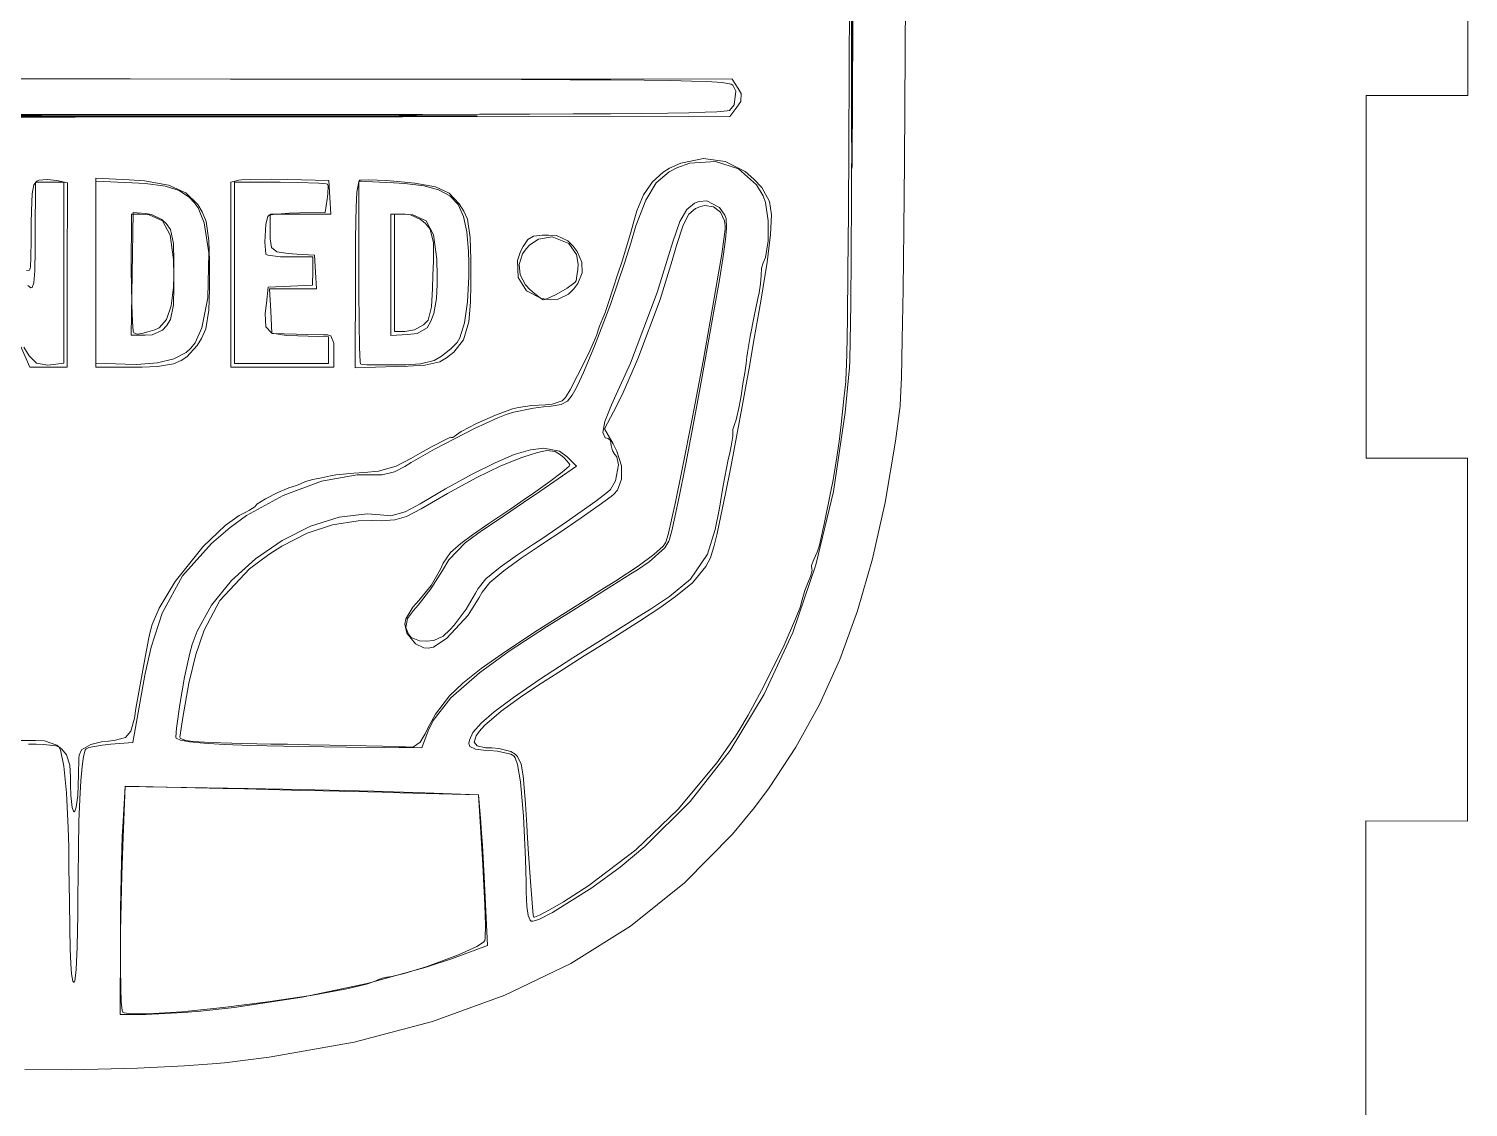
# Model space of a CAD drawing. Header units: millimetres. Extents: x 0 to 610, y 0 to 514.
# Drawn here: x 476 to 518.53, y 43.45 to 75.3 of the extents above; entities that cross this region are included whole.
import ezdxf

# ---------------------------------------------------------------- set-up
doc = ezdxf.new("R2010")
doc.units = ezdxf.units.MM
doc.header["$LTSCALE"] = 0.05
doc.layers.get('0').update_dxf_attribs({"plot": 0})
doc.layers.add('CUT', color=1, linetype='Continuous', lineweight=0)
doc.layers.add('ETCH', color=5, linetype='Continuous', lineweight=0)

# ---------------------------------------------------------------- blocks, each defined once
blk = doc.blocks.new('bottom_outer')
blk.add_lwpolyline([(-642, 67.286), (-642, 56.571), (-645, 56.571), (-645, 45.857), (-642, 45.857), (-642, 35.143), (-645, 35.143), (-645, 24.429), (-642, 24.429), (-642, 13.714), (-645, 13.714), (-645, 3), (-633.974, 3), (-633.974, 0), (-622.949, 0), (-622.949, 3), (-611.923, 3), (-611.923, 0), (-600.897, 0)])
blk = doc.blocks.new('cpsif')
for p, q in [((468.800861, 329.839353), (468.632344, 286.804267)), ((453.860306, 319.099235), (453.749809, 266.349235)), ((453.494032, 290.198133), (453.483326, 308.625861)), ((453.64465, 285.462656), (453.652005, 307.334128)), ((452.916378, 303.339913), (452.866398, 281.156995)), ((453.51439, 275.309394), (453.494032, 290.198133)), ((453.603522, 264.884788), (453.64465, 285.462656)), ((468.632344, 286.804267), (468.420705, 255.77851)), ((452.866398, 281.156995), (452.78458, 260.410195)), ((234.83719, 279.099235), (218.89769, 279.098913)), ((219.775932, 279.098822), (235.206296, 279.099235)), ((419.953894, 279.099235), (234.83719, 279.099235)), ((235.206296, 279.099235), (250.647313, 279.098825)), ((250.647313, 279.098825), (278.902558, 279.09485)), ((278.902558, 279.09485), (303.829365, 279.085112)), ((303.829365, 279.085112), (325.636476, 279.067744)), ((325.636476, 279.067744), (344.53263, 279.040878)), ((344.53263, 279.040878), (360.726565, 279.00265)), ((360.726565, 279.00265), (374.427021, 278.951191)), ((374.427021, 278.951191), (385.842739, 278.884635)), ((385.842739, 278.884635), (395.182457, 278.801117)), ((395.182457, 278.801117), (402.654915, 278.698768)), ((402.654915, 278.698768), (408.468852, 278.575723)), ((408.468852, 278.575723), (412.833008, 278.430115)), ((412.833008, 278.430115), (417.11752, 278.165313)), ((417.11752, 278.165313), (419.704204, 277.715852)), ((419.704204, 277.715852), (420.127497, 277.445611)), ((421.629462, 276.541994), (419.953894, 279.099235)), ((420.127497, 277.445611), (421.006399, 275.710405)), ((421.006399, 275.710405), (420.524662, 271.874633)), ((422.514909, 275.058186), (421.629462, 276.541994)), ((453.543303, 264.176001), (453.51439, 275.309394)), ((420.524662, 271.874633), (419.236258, 270.349235)), ((419.284192, 268.599235), (421.294611, 271.291994)), ((421.294611, 271.291994), (422.373943, 272.848041)), ((422.373943, 272.848041), (422.514909, 275.058186)), ((51.149339, 268.093922), (235.216765, 268.346578)), ((143.25, 268.84917), (235, 268.956639)), ((225.71398, 268.588978), (208.213777, 268.591654)), ((234.05887, 269.137272), (219.695235, 269.140869)), ((235, 268.588638), (225.71398, 268.588978)), ((247.375899, 269.135289), (234.05887, 269.137272)), ((235, 268.956639), (326.75, 268.84917)), ((244.28602, 268.588978), (235, 268.588638)), ((235.216765, 268.346578), (419.284192, 268.599235)), ((261.786223, 268.591654), (244.28602, 268.588978)), ((272.183001, 269.136619), (247.375899, 269.135289)), ((277.818113, 268.596877), (261.786223, 268.591654)), ((294.639104, 269.145566), (272.183001, 269.136619)), ((292.33465, 268.604513), (277.818113, 268.596877)), ((305.288794, 268.61443), (292.33465, 268.604513)), ((314.846136, 269.162797), (294.639104, 269.145566)), ((316.633504, 268.626494), (305.288794, 268.61443)), ((332.906025, 269.18898), (314.846136, 269.162797)), ((326.321742, 268.640571), (316.633504, 268.626494)), ((334.306467, 268.656528), (326.321742, 268.640571)), ((326.75, 268.84917), (331.213041, 268.835815)), ((331.213041, 268.835815), (338.549849, 268.809631)), ((348.9207, 269.224782), (332.906025, 269.18898)), ((340.54064, 268.67423), (334.306467, 268.656528)), ((338.549849, 268.809631), (343.806826, 268.784257)), ((344.977221, 268.693545), (340.54064, 268.67423)), ((343.806826, 268.784257), (347.031012, 268.759828)), ((347.569169, 268.714339), (344.977221, 268.693545)), ((347.031012, 268.759828), (348.269446, 268.736478)), ((348.269446, 268.736478), (347.569169, 268.714339)), ((362.992088, 269.270869), (348.9207, 269.224782)), ((375.222119, 269.327908), (362.992088, 269.270869)), ((385.712719, 269.396568), (375.222119, 269.327908)), ((394.565817, 269.477515), (385.712719, 269.396568)), ((401.883341, 269.571415), (394.565817, 269.477515)), ((407.76722, 269.678937), (401.883341, 269.571415)), ((412.319381, 269.800747), (407.76722, 269.678937)), ((415.641753, 269.937513), (412.319381, 269.800747)), ((418.542424, 270.172162), (415.641753, 269.937513)), ((419.236258, 270.349235), (418.542424, 270.172162)), ((453.531631, 246.098862), (453.603522, 264.884788)), ((453.56994, 258.420556), (453.543303, 264.176001)), ((453.736078, 263.78329), (453.709156, 259.565125)), ((453.749809, 266.349235), (453.736078, 263.78329)), ((452.78458, 260.410195), (452.674955, 241.594635)), ((453.709156, 259.565125), (453.683067, 256.542722)), ((405.551294, 255.487603), (402.373311, 254.062532)), ((404.383912, 254.186119), (408.061773, 255.491698)), ((411.891528, 256.768832), (405.551294, 255.487603)), ((408.061773, 255.491698), (415.251349, 256.017539)), ((417.986102, 255.987001), (411.891528, 256.768832)), ((415.251349, 256.017539), (421.711432, 253.927314)), ((423.565396, 253.176697), (417.986102, 255.987001)), ((453.589799, 255.869824), (453.56994, 258.420556)), ((453.611179, 254.37963), (453.589799, 255.869824)), ((453.683067, 256.542722), (453.65795, 254.689034)), ((468.420705, 255.77851), (468.24352, 236.839886)), ((250.429689, 250.779654), (241, 251.213586)), ((241, 251.213586), (241, 224.65641)), ((400.586614, 252.971061), (397.508057, 250.206295)), ((398.626493, 249.934526), (402.208982, 253.03924)), ((402.373311, 254.062532), (400.586614, 252.971061)), ((402.208982, 253.03924), (404.383912, 254.186119)), ((421.711432, 253.927314), (426.832459, 249.418253)), ((426.077557, 251.021677), (423.565396, 253.176697)), ((428.339835, 248.626822), (426.077557, 251.021677)), ((453.633942, 253.977019), (453.611179, 254.37963)), ((453.65795, 254.689034), (453.633942, 253.977019)), ((223.554057, 249.304752), (223.113518, 246.827744)), ((224.399632, 250.349915), (223.554057, 249.304752)), ((224, 235.015901), (224, 250.099235)), ((224, 250.099235), (228, 250.099235)), ((225.022471, 250.606367), (224.399632, 250.349915)), ((227.325491, 250.867609), (225.022471, 250.606367)), ((230.022471, 250.594299), (227.325491, 250.867609)), ((228, 250.099235), (232, 250.099235)), ((233, 249.940324), (230.022471, 250.594299)), ((232, 250.099235), (232, 224.668785)), ((233, 224.019779), (233, 249.940324)), ((241, 224.770758), (241, 250.361397)), ((241, 250.361397), (251.25, 249.902801)), ((254.6885, 250.480966), (250.429689, 250.779654)), ((251.25, 249.902801), (254.937687, 249.694307)), ((261.492642, 249.284361), (254.6885, 250.480966)), ((254.937687, 249.694307), (260.540617, 249.01764)), ((260.540617, 249.01764), (264.419623, 247.792866)), ((266.359602, 247.135361), (261.492642, 249.284361)), ((264.419623, 247.792866), (267.341906, 245.777747)), ((269.706324, 243.849867), (266.359602, 247.135361)), ((281.25, 250.620397), (279, 250.06113)), ((279, 250.06113), (279, 224.080182)), ((280, 224.599235), (280, 250.099235)), ((280, 250.099235), (292.833333, 250.099235)), ((281.936694, 250.726819), (281.25, 250.620397)), ((284.476685, 250.882788), (281.936694, 250.726819)), ((290.357227, 250.958004), (284.476685, 250.882788)), ((295, 250.889449), (290.357227, 250.958004)), ((292.833333, 250.099235), (297.856357, 250.059154)), ((306.5, 250.599235), (295, 250.889449)), ((297.856357, 250.059154), (303.691666, 249.874772)), ((303.691666, 249.874772), (305.810654, 249.693317)), ((305.810654, 249.693317), (306.174622, 249.591279)), ((306.174622, 249.591279), (306.323645, 249.098779)), ((306.323645, 249.098779), (306.268775, 246.834326)), ((306.804791, 245.849235), (306.5, 250.599235)), ((314.435312, 247.353709), (314.199589, 243.073317)), ((314.926352, 250.217882), (314.435312, 247.353709)), ((315.257694, 250.644627), (314.926352, 250.217882)), ((315, 224.899598), (315, 250.366628)), ((315, 250.366628), (324.753163, 249.896981)), ((315.720844, 250.723775), (315.257694, 250.644627)), ((317.727261, 250.764514), (315.720844, 250.723775)), ((322.725268, 250.555685), (317.727261, 250.764514)), ((326.829147, 250.255145), (322.725268, 250.555685)), ((324.753163, 249.896981), (327.885276, 249.704248)), ((330.713302, 249.870535), (326.829147, 250.255145)), ((327.885276, 249.704248), (333.21171, 249.062509)), ((336.491088, 248.805167), (330.713302, 249.870535)), ((333.21171, 249.062509), (337.397691, 247.962745)), ((340.354247, 246.999289), (336.491088, 248.805167)), ((337.397691, 247.962745), (340.575145, 246.265362)), ((343.190066, 244.03813), (340.354247, 246.999289)), ((397.508057, 250.206295), (395.043311, 246.598469)), ((395.683056, 245.120291), (398.626493, 249.934526)), ((426.832459, 249.418253), (428.700339, 246.318294)), ((430.461308, 244.732107), (428.339835, 248.626822)), ((223.113518, 246.827744), (222.923888, 242.052297)), ((267.341906, 245.777747), (268.684027, 244.398108)), ((268.684027, 244.398108), (269.763932, 242.869015)), ((270.939892, 241.723402), (269.706324, 243.849867)), ((306.071641, 245.341279), (305.460705, 241.599235)), ((306.268775, 246.834326), (306.071641, 245.341279)), ((307.109582, 241.099235), (306.804791, 245.849235)), ((314.199589, 243.073317), (314.097167, 239.026781)), ((340.575145, 246.265362), (342.875998, 243.830765)), ((342.875998, 243.830765), (344.432173, 240.519361)), ((344.5, 241.994704), (343.190066, 244.03813)), ((392.917736, 237.842637), (395.683056, 245.120291)), ((395.043311, 246.598469), (393.137205, 242.066827)), ((409.38446, 244.280322), (407.213835, 242.51242)), ((410.667427, 244.730612), (409.38446, 244.280322)), ((409.64406, 242.712973), (410.843882, 243.229978)), ((412.831544, 244.946839), (410.667427, 244.730612)), ((410.843882, 243.229978), (412.20314, 243.567136)), ((412.20314, 243.567136), (414.717972, 243.219659)), ((416.387947, 243.078849), (412.831544, 244.946839)), ((414.717972, 243.219659), (416.701669, 241.707635)), ((417.904885, 240.929157), (416.387947, 243.078849)), ((428.700339, 246.318294), (429.352915, 244.435135)), ((429.352915, 244.435135), (430.102526, 239.341904)), ((430.990994, 240.965278), (430.461308, 244.732107)), ((453.431988, 229.60322), (453.531631, 246.098862)), ((222.923888, 242.052297), (222.875, 238.531847)), ((251, 224.765901), (251, 241.099235)), ((251, 241.099235), (253.4349, 241.099235)), ((251.5, 241.599235), (251.226386, 224.349235)), ((255, 241.296234), (251.5, 241.599235)), ((253.4349, 241.099235), (255.983613, 240.908881)), ((256.626123, 240.99841), (255, 241.296234)), ((255.983613, 240.908881), (259.730037, 239.178478)), ((259.564899, 239.564408), (256.626123, 240.99841)), ((260.75, 238.49047), (259.564899, 239.564408)), ((259.730037, 239.178478), (261.929292, 235.187213)), ((269.763932, 242.869015), (271.45234, 238.634411)), ((272.007497, 239.038531), (270.939892, 241.723402)), ((272.81424, 233.721778), (272.007497, 239.038531)), ((289.383462, 240.419113), (288.806967, 238.283919)), ((289.769533, 240.841038), (289.383462, 240.419113)), ((290.847842, 241.047179), (289.769533, 240.841038)), ((290, 236.06785), (290, 241.099235)), ((290, 241.099235), (298.554791, 241.099235)), ((295.378801, 241.383756), (290.847842, 241.047179)), ((298.273385, 241.472736), (295.378801, 241.383756)), ((305.460705, 241.599235), (298.273385, 241.472736)), ((298.554791, 241.099235), (307.109582, 241.099235)), ((314.097167, 239.026781), (314.033301, 233.915399)), ((327.565741, 241.099235), (324, 241.099235)), ((324, 241.099235), (324, 224.044443)), ((325, 224.599235), (325, 241.099235)), ((325, 241.099235), (328.045455, 241.099235)), ((330.147005, 240.924788), (327.565741, 241.099235)), ((328.045455, 241.099235), (329.504994, 240.928557)), ((329.504994, 240.928557), (332.349634, 239.635661)), ((333.881326, 239.278719), (330.147005, 240.924788)), ((332.349634, 239.635661), (333.628348, 238.561795)), ((336.013161, 235.346414), (333.881326, 239.278719)), ((344.432173, 240.519361), (345.375598, 236.191555)), ((345.551596, 239.729897), (344.5, 241.994704)), ((346.329123, 234.558948), (345.551596, 239.729897)), ((392.376402, 239.429338), (391.554082, 236.416009)), ((393.137205, 242.066827), (392.376402, 239.429338)), ((405.284095, 239.078871), (403.251809, 233.368616)), ((407.213835, 242.51242), (405.284095, 239.078871)), ((406.217896, 238.097673), (407.797221, 241.190659)), ((407.797221, 241.190659), (409.64406, 242.712973)), ((416.701669, 241.707635), (417.842763, 239.26847)), ((417.842763, 239.26847), (418, 237.775401)), ((418.280805, 239.923315), (417.904885, 240.929157)), ((418.396741, 237.189249), (418.280805, 239.923315)), ((430.102526, 239.341904), (430.109829, 233.705304)), ((430.78364, 235.487184), (430.990994, 240.965278)), ((452.674955, 241.594635), (452.541553, 225.20544)), ((222.875, 238.531847), (222.816602, 234.020447)), ((223.98587, 231.029741), (224, 235.015901)), ((261.972747, 236.809315), (260.75, 238.49047)), ((261.929292, 235.187213), (262.886379, 228.381561)), ((262.832576, 232.864151), (261.972747, 236.809315)), ((271.45234, 238.634411), (272.82587, 230.221964)), ((288.806967, 238.283919), (288.548031, 233.278669)), ((290.020572, 234.20944), (290, 236.06785)), ((333.628348, 238.561795), (335.06449, 236.892193)), ((335.06449, 236.892193), (335.932013, 233.109429)), ((336.904656, 228.459871), (336.013161, 235.346414)), ((345.375598, 236.191555), (345.838196, 230.707755)), ((364.131756, 234.960467), (362.485058, 233.987981)), ((366.619183, 235.271234), (364.131756, 234.960467)), ((368.343168, 235.275916), (366.619183, 235.271234)), ((370.520615, 235.114848), (368.343168, 235.275916)), ((373.708347, 233.669154), (370.520615, 235.114848)), ((391.554082, 236.416009), (389.083923, 228.247938)), ((391.457827, 233.044434), (392.917736, 237.842637)), ((404.342612, 232.330495), (406.217896, 238.097673)), ((417.957152, 236.946556), (417.629739, 234.121422)), ((418, 237.775401), (417.957152, 236.946556)), ((418.099739, 234.00829), (418.396741, 237.189249)), ((429.814105, 227.633553), (430.78364, 235.487184)), ((468.24352, 236.839886), (468.040261, 220.012808)), ((222.816602, 234.020447), (222.716187, 228.653562)), ((223.858938, 225.177975), (223.98587, 231.029741)), ((262.988019, 227.810936), (262.832576, 232.864151)), ((272.98398, 227.926254), (272.81424, 233.721778)), ((288.548031, 233.278669), (288.870035, 229.849235)), ((290.43359, 231.764279), (290.020572, 234.20944)), ((291.894525, 230.559302), (290.43359, 231.764279)), ((314.033301, 233.915399), (314.003514, 227.644464)), ((335.932013, 233.109429), (335.933242, 227.877737)), ((346.485919, 228.39291), (346.329123, 234.558948)), ((361.151096, 232.041962), (360.436393, 230.606436)), ((361.04781, 229.946534), (362.012186, 231.387597)), ((362.485058, 233.987981), (361.151096, 232.041962)), ((362.012186, 231.387597), (363.074505, 232.535407)), ((363.074505, 232.535407), (365.473442, 234.093092)), ((365.473442, 234.093092), (369.369537, 234.739513)), ((369.369537, 234.739513), (374.033471, 232.8798)), ((375.25, 232.143542), (373.708347, 233.669154)), ((374.033471, 232.8798), (376.227819, 229.804853)), ((376.401924, 230.669946), (375.25, 232.143542)), ((389.815704, 227.672926), (391.457827, 233.044434)), ((403.251809, 233.368616), (402.089889, 229.468768)), ((403.1179, 228.099235), (404.342612, 232.330495)), ((417.629739, 234.121422), (417.014204, 229.921156)), ((417.442772, 229.307625), (418.099739, 234.00829)), ((430.109829, 233.705304), (429.372919, 228.996349)), ((222.716187, 228.653562), (222.652661, 226.600048)), ((262.886379, 228.381561), (262.994423, 223.750364)), ((263, 224.17833), (262.988019, 227.810936)), ((272.82587, 230.221964), (272.548004, 217.62445)), ((273, 223.9954), (272.98398, 227.926254)), ((288.870035, 229.849235), (289.433389, 229.558024)), ((289.433389, 229.558024), (292.965917, 229.158414)), ((295.065881, 230.048077), (291.894525, 230.559302)), ((292.965917, 229.158414), (295.5, 229.099235)), ((297.5, 229.881861), (295.065881, 230.048077)), ((295.5, 229.099235), (302, 229.099235)), ((302.5, 229.572674), (297.5, 229.881861)), ((302, 229.099235), (302, 225.146952)), ((302.804791, 224.835954), (302.5, 229.572674)), ((314.003514, 227.644464), (314, 224.044566)), ((335.933242, 227.877737), (335.832894, 223.971266)), ((336.998446, 223.700011), (336.904656, 228.459871)), ((345.838196, 230.707755), (345.930412, 227.488734)), ((345.930412, 227.488734), (345.925, 223.594922)), ((346.5, 224.099235), (346.485919, 228.39291)), ((360.436393, 230.606436), (359.57405, 228.080476)), ((359.57405, 228.080476), (359.760647, 223.354755)), ((360.068486, 227.020692), (361.04781, 229.946534)), ((360.347531, 224.115044), (360.068486, 227.020692)), ((376.227819, 229.804853), (376.681902, 227.109545)), ((377.735728, 227.699259), (376.401924, 230.669946)), ((376.681902, 227.109545), (376.528688, 225.599235)), ((377.776063, 224.703027), (377.735728, 227.699259)), ((385.735605, 215.733416), (389.815704, 227.672926)), ((389.083923, 228.247938), (387.740326, 224.099235)), ((402.089889, 229.468768), (398.894037, 219.176101)), ((399.697989, 217.211092), (403.1179, 228.099235)), ((417.014204, 229.921156), (416.151543, 224.563508)), ((416.373956, 222.716022), (417.442772, 229.307625)), ((428.057244, 216.740111), (429.814105, 227.633553)), ((428.724789, 227.449433), (428.244244, 225.947014)), ((429.372919, 228.996349), (428.724789, 227.449433)), ((453.307602, 215.896201), (453.431988, 229.60322)), ((222.41422, 225.306664), (221.564937, 225.243038)), ((222.625, 226.182568), (222.41422, 225.306664)), ((222.652661, 226.600048), (222.625, 226.182568)), ((223.569584, 221.792535), (223.858938, 225.177975)), ((232, 224.668785), (232, 199.238336)), ((233, 198.099235), (233, 224.019779)), ((241, 199.180119), (241, 224.770758)), ((241, 224.65641), (241, 198.099235)), ((251.226386, 224.349235), (250.952772, 207.099235)), ((251.013831, 221.471048), (251, 224.765901)), ((262.994423, 223.750364), (262.908437, 220.60509)), ((262.986045, 220.657732), (263, 224.17833)), ((272.985551, 219.941703), (273, 223.9954)), ((279, 224.080182), (279, 198.099235)), ((280, 199.099235), (280, 224.599235)), ((302, 225.146952), (302, 221.194669)), ((303.109582, 220.099235), (302.804791, 224.835954)), ((314, 224.044566), (314, 197.927129)), ((315.008491, 219.775305), (315, 224.899598)), ((324, 224.044443), (324, 206.989652)), ((325, 208.099235), (325, 224.599235)), ((335.832894, 223.971266), (335.718319, 220.211703)), ((336.97541, 221.351294), (336.998446, 223.700011)), ((345.925, 223.594922), (345.525195, 216.459329)), ((346.48871, 221.256158), (346.5, 224.099235)), ((359.760647, 223.354755), (362.162717, 219.586247)), ((361.8759, 221.323765), (360.347531, 224.115044)), ((376.240899, 223.845751), (376.076511, 222.438441)), ((376.528688, 225.599235), (376.240899, 223.845751)), ((376.522835, 221.688188), (377.776063, 224.703027)), ((387.740326, 224.099235), (386.503399, 220.37111)), ((416.151543, 224.563508), (414.483876, 214.833276)), ((414.841408, 213.862247), (416.373956, 222.716022)), ((428.09851, 223.949433), (427.980878, 221.55523)), ((428.244244, 225.947014), (428.09851, 223.949433)), ((452.541553, 225.20544), (452.388404, 211.737734)), ((221.940625, 221.045068), (222.75, 220.390901)), ((222.75, 220.390901), (223.080774, 220.440125)), ((223.080774, 220.440125), (223.569584, 221.792535)), ((251.116143, 215.534036), (251.013831, 221.471048)), ((262.908437, 220.60509), (262.218251, 215.326622)), ((262.827013, 215.637022), (262.986045, 220.657732)), ((272.816712, 214.09976), (272.985551, 219.941703)), ((289.5, 220.599235), (288.994819, 216.099235)), ((295.75, 220.896952), (289.5, 220.599235)), ((290.202283, 213.849235), (289.904565, 220.099235)), ((289.904565, 220.099235), (296.507074, 220.099235)), ((302, 221.194669), (295.75, 220.896952)), ((296.507074, 220.099235), (303.109582, 220.099235)), ((315.071298, 210.614898), (315.008491, 219.775305)), ((335.718319, 220.211703), (335.425435, 215.075637)), ((336.781644, 217.461408), (336.97541, 221.351294)), ((346.379969, 216.396157), (346.48871, 221.256158)), ((363.105755, 220.000444), (361.8759, 221.323765)), ((362.162717, 219.586247), (366.380777, 217.401683)), ((364.357311, 218.873959), (363.105755, 220.000444)), ((366.320339, 217.328158), (364.357311, 218.873959)), ((373.548746, 220.311468), (370.443323, 218.526024)), ((371.013379, 217.237493), (373.972365, 218.667781)), ((375.726986, 221.923114), (373.548746, 220.311468)), ((373.972365, 218.667781), (375.411106, 220.17596)), ((375.411106, 220.17596), (376.522835, 221.688188)), ((376.076511, 222.438441), (375.726986, 221.923114)), ((386.503399, 220.37111), (385.066824, 216.006461)), ((398.894037, 219.176101), (391.384094, 199.244679)), ((427.567897, 219.099235), (427.191219, 217.457687)), ((427.980878, 221.55523), (427.567897, 219.099235)), ((468.040261, 220.012808), (467.81333, 205.910455)), ((251.299457, 210.932428), (251.116143, 215.534036)), ((262.218251, 215.326622), (260.863346, 211.472222)), ((262.023725, 211.50589), (262.827013, 215.637022)), ((272.548004, 217.62445), (270.802993, 209.195144)), ((288.994819, 216.099235), (288.691411, 213.190114)), ((335.425435, 215.075637), (334.446771, 211.35949)), ((336.061577, 213.212115), (336.781644, 217.461408)), ((345.525195, 216.459329), (344.661069, 210.563708)), ((345.909367, 210.855606), (346.379969, 216.396157)), ((366.790031, 217.099235), (366.320339, 217.328158)), ((366.380777, 217.401683), (369.045965, 217.099235)), ((367.664802, 217.28781), (366.790031, 217.099235)), ((370.443323, 218.526024), (367.664802, 217.28781)), ((369.045965, 217.099235), (371.013379, 217.237493)), ((381.283211, 204.012029), (385.735605, 215.733416)), ((385.066824, 216.006461), (384.545471, 214.39357)), ((393.48298, 200.47674), (399.697989, 217.211092)), ((414.483876, 214.833276), (411.778027, 199.841135)), ((427.191219, 217.457687), (426.163954, 212.458855)), ((426.207791, 206.175554), (428.057244, 216.740111)), ((453.161483, 205.476145), (453.307602, 215.896201)), ((216.066932, 212.599814), (222.5, 198.100394)), ((251.541537, 208.224397), (251.299457, 210.932428)), ((260.863346, 211.472222), (258.875202, 209.131444)), ((260.92742, 209.734093), (262.023725, 211.50589)), ((271.947365, 208.887105), (272.816712, 214.09976)), ((288.691411, 213.190114), (288.789419, 209.402723)), ((290.5, 207.599235), (290.202283, 213.849235)), ((315.18383, 203.613156), (315.071298, 210.614898)), ((334.446771, 211.35949), (333.139216, 210.008705)), ((334.169921, 209.205102), (335.248446, 211.099235)), ((335.248446, 211.099235), (336.061577, 213.212115)), ((344.661069, 210.563708), (343.397804, 206.352774)), ((344.450056, 205.849229), (345.909367, 210.855606)), ((383.166206, 210.784135), (382.71339, 209.663801)), ((383.628783, 211.916638), (383.166206, 210.784135)), ((384.316063, 213.682965), (383.628783, 211.916638)), ((384.456115, 214.099235), (384.316063, 213.682965)), ((384.545471, 214.39357), (384.456115, 214.099235)), ((412.793243, 202.375068), (414.841408, 213.862247)), ((426.163954, 212.458855), (425.075769, 206.76465)), ((452.388404, 211.737734), (452.219537, 201.686641)), ((250.952772, 207.099235), (254.903806, 207.099235)), ((251.677665, 207.754902), (251.541537, 208.224397)), ((252.61814, 207.403099), (251.677665, 207.754902)), ((253.927665, 207.508889), (252.61814, 207.403099)), ((255.670718, 207.994725), (253.927665, 207.508889)), ((254.903806, 207.099235), (256.916226, 207.222343)), ((257.653503, 208.556648), (255.670718, 207.994725)), ((256.916226, 207.222343), (259.737965, 208.456632)), ((258.875202, 209.131444), (257.653503, 208.556648)), ((259.737965, 208.456632), (260.92742, 209.734093)), ((270.802993, 209.195144), (268.927354, 204.941271)), ((270.75, 206.135116), (271.947365, 208.887105)), ((288.789419, 209.402723), (290.499289, 207.623946)), ((290.499289, 207.623946), (294.627544, 207.014761)), ((297.5, 207.409718), (290.5, 207.599235)), ((294.627544, 207.014761), (297.850604, 206.886571)), ((300.356055, 207.331359), (297.5, 207.409718)), ((297.850604, 206.886571), (306.482328, 206.599235)), ((305.018164, 207.198156), (300.356055, 207.331359)), ((306.25, 207.159718), (305.018164, 207.198156)), ((307.113407, 206.93244), (306.25, 207.159718)), ((306.482328, 206.599235), (306.491164, 202.849443)), ((307.923219, 204.822078), (307.113407, 206.93244)), ((324, 206.989652), (328.75, 207.294443)), ((327.889216, 208.099235), (325, 208.099235)), ((330.623205, 208.660141), (327.889216, 208.099235)), ((328.75, 207.294443), (331.359017, 207.559339)), ((333.139216, 210.008705), (330.623205, 208.660141)), ((331.359017, 207.559339), (334.169921, 209.205102)), ((381.914879, 207.267059), (381.294331, 205.716321)), ((382, 207.62327), (381.914879, 207.267059)), ((382.092021, 207.979653), (382, 207.62327)), ((382.71339, 209.663801), (382.092021, 207.979653)), ((425.075769, 206.76465), (424.291812, 202.285799)), ((222.276107, 201.241123), (220.785358, 203.728212)), ((267.779729, 203.400135), (266.478811, 202.23517)), ((266.628322, 200.988551), (269.568682, 204.173749)), ((268.927354, 204.941271), (267.779729, 203.400135)), ((269.568682, 204.173749), (270.75, 206.135116)), ((306.491164, 202.849443), (306.5, 199.099652)), ((308, 202.599235), (307.923219, 204.822078)), ((308, 198.099235), (308, 202.599235)), ((315.332439, 199.619387), (315.18383, 203.613156)), ((340.86745, 203.285578), (338.209774, 201.215781)), ((342.636863, 205.018038), (340.86745, 203.285578)), ((341.679889, 202.32837), (344.450056, 205.849229)), ((343.397804, 206.352774), (342.636863, 205.018038)), ((378.196854, 196.673216), (381.283211, 204.012029)), ((381.294331, 205.716321), (379.539861, 201.906191)), ((424.715687, 197.836601), (426.207791, 206.175554)), ((453.039444, 200.117955), (453.161483, 205.476145)), ((467.81333, 205.910455), (467.565127, 195.146007)), ((224.334251, 199.188517), (222.276107, 201.241123)), ((227.569325, 198.645155), (224.334251, 199.188517)), ((229.75, 198.911149), (227.569325, 198.645155)), ((232, 199.238336), (229.75, 198.911149)), ((249.25, 198.889677), (241, 199.180119)), ((252.583769, 198.852875), (249.25, 198.889677)), ((258.377508, 199.293688), (252.583769, 198.852875)), ((263.00833, 200.42091), (258.377508, 199.293688)), ((258.414157, 198.301788), (262.846618, 199.038918)), ((262.846618, 199.038918), (265.015602, 199.923226)), ((266.478811, 202.23517), (263.00833, 200.42091)), ((265.015602, 199.923226), (266.628322, 200.988551)), ((293.25, 199.099443), (280, 199.099235)), ((306.5, 199.099652), (293.25, 199.099443)), ((315.416005, 199.015901), (315.332439, 199.619387)), ((315.694362, 198.93533), (315.416005, 199.015901)), ((317.283855, 198.809624), (315.694362, 198.93533)), ((321.637287, 198.725865), (317.283855, 198.809624)), ((325.375779, 198.752497), (321.637287, 198.725865)), ((328.167477, 198.814705), (325.375779, 198.752497)), ((325.430446, 198.263182), (328.739713, 198.376709)), ((332.297075, 199.066043), (328.167477, 198.814705)), ((328.739713, 198.376709), (333.584748, 198.688517)), ((336.16493, 200.011395), (332.297075, 199.066043)), ((333.584748, 198.688517), (337.809862, 199.606397)), ((338.209774, 201.215781), (336.16493, 200.011395)), ((337.809862, 199.606397), (339.680446, 200.703765)), ((339.680446, 200.703765), (341.679889, 202.32837)), ((379.539861, 201.906191), (376.509004, 195.768797)), ((391.384094, 199.244679), (387.403956, 190.492242)), ((389.352313, 190.976746), (393.48298, 200.47674)), ((411.778027, 199.841135), (408.82164, 184.138975)), ((411.559591, 195.527941), (412.793243, 202.375068)), ((423.887408, 199.15861), (423.499773, 196.599235)), ((424.128027, 201.099235), (423.887408, 199.15861)), ((424.291812, 202.285799), (424.128027, 201.099235)), ((452.219537, 201.686641), (452.084997, 196.688321)), ((452.952861, 197.832556), (453.039444, 200.117955)), ((222.5, 198.100394), (227.75, 198.099814)), ((227.75, 198.099814), (233, 198.099235)), ((241, 198.099235), (251.265602, 198.099235)), ((251.265602, 198.099235), (254.040611, 198.119343)), ((254.040611, 198.119343), (258.414157, 198.301788)), ((279, 198.099235), (293.5, 198.099235)), ((293.5, 198.099235), (308, 198.099235)), ((314, 197.927129), (325.430446, 198.263182)), ((376.509004, 195.768797), (374.422119, 191.800298)), ((376.453468, 192.982243), (378.196854, 196.673216)), ((409.970254, 186.83499), (411.559591, 195.527941)), ((423.499773, 196.599235), (422.997115, 193.45236)), ((423.890716, 193.247211), (424.715687, 197.836601)), ((451.807598, 185.388954), (452.908143, 197.099235)), ((451.992491, 194.681677), (451.945584, 194.099235)), ((452.084997, 196.688321), (451.992491, 194.681677)), ((452.908143, 197.099235), (452.952861, 197.832556)), ((467.565127, 195.146007), (467.366461, 189.632036)), ((374.422119, 191.800298), (373.42167, 190.068566)), ((373.635192, 188.592157), (374.964692, 190.312619)), ((374.964692, 190.312619), (375.714778, 191.599235)), ((375.714778, 191.599235), (376.453468, 192.982243)), ((387.403956, 190.492242), (386.028025, 187.55928)), ((387.480064, 187.218448), (389.352313, 190.976746)), ((422.997115, 193.45236), (422.479953, 190.099235)), ((422.957667, 188.088972), (423.890716, 193.247211)), ((451.945584, 194.099235), (451.421689, 189.244286)), ((358.170778, 186.379062), (353.398321, 184.626188)), ((359.902569, 186.82711), (358.170778, 186.379062)), ((358.546299, 185.474253), (364.141221, 186.607832)), ((363.618255, 187.314454), (359.902569, 186.82711)), ((367.5, 187.547419), (363.618255, 187.314454)), ((364.141221, 186.607832), (366.972101, 186.970288)), ((366.972101, 186.970288), (369.057923, 187.185188)), ((369.382732, 187.689274), (367.5, 187.547419)), ((369.057923, 187.185188), (371.913979, 187.680834)), ((372.146986, 188.702245), (369.382732, 187.689274)), ((371.913979, 187.680834), (373.635192, 188.592157)), ((373.09911, 189.599235), (372.146986, 188.702245)), ((373.42167, 190.068566), (373.09911, 189.599235)), ((384.080981, 180.81719), (387.480064, 187.218448)), ((386.028025, 187.55928), (384.212645, 182.896858)), ((406.961359, 170.985767), (409.970254, 186.83499)), ((421.99953, 187.091078), (421.140467, 183.386767)), ((421.196083, 178.530116), (422.957667, 188.088972)), ((422.479953, 190.099235), (421.99953, 187.091078)), ((451.421689, 189.244286), (450.623476, 182.01966)), ((467.158193, 186.599235), (465.919696, 177.413028)), ((467.22862, 187.318515), (467.158193, 186.599235)), ((467.366461, 189.632036), (467.22862, 187.318515)), ((348.117988, 182.280569), (343.814529, 180.001759)), ((347.573274, 180.854884), (354.044148, 183.857016)), ((353.398321, 184.626188), (348.117988, 182.280569)), ((354.044148, 183.857016), (356.471366, 184.84275)), ((356.471366, 184.84275), (358.546299, 185.474253)), ((384.212645, 182.896858), (383.64162, 179.815964)), ((408.82164, 184.138975), (405.942695, 169.468798)), ((421.140467, 183.386767), (420.601307, 181.998437)), ((448.446267, 163.185343), (451.807598, 185.388954)), ((336.32647, 175.043673), (347.573274, 180.854884)), ((340.821679, 178.400057), (339.502615, 177.83389)), ((341, 178.394218), (340.821679, 178.400057)), ((341.438602, 178.37694), (341, 178.394218)), ((342.493112, 179.093518), (341.438602, 178.37694)), ((343.814529, 180.001759), (342.493112, 179.093518)), ((383.64162, 179.815964), (384.309803, 178.288825)), ((386.540491, 176.620355), (384.080981, 180.81719)), ((384.309803, 178.288825), (385.106989, 178.099235)), ((419.583133, 170.026531), (421.196083, 178.530116)), ((420.190799, 178.794216), (419.725252, 175.917453)), ((420.186971, 180.603734), (420.17487, 179.498437)), ((420.17487, 179.498437), (420.190799, 178.794216)), ((420.601307, 181.998437), (420.186971, 180.603734)), ((450.623476, 182.01966), (450.062607, 177.306897)), ((329.746522, 171.284251), (336.32647, 175.043673)), ((335.655487, 175.81612), (332.26312, 173.906662)), ((339.502615, 177.83389), (335.655487, 175.81612)), ((363.270382, 174.901039), (358.729548, 173.539533)), ((367.023225, 175.385736), (363.270382, 174.901039)), ((363.429546, 173.621776), (365.284429, 174.151395)), ((365.284429, 174.151395), (367.870133, 174.747309)), ((371.388876, 174.532893), (367.023225, 175.385736)), ((367.870133, 174.747309), (370.207504, 174.457368)), ((370.207504, 174.457368), (371.725273, 173.455026)), ((373.599483, 172.953822), (371.388876, 174.532893)), ((385.106989, 178.099235), (385.737678, 177.529071)), ((385.737678, 177.529071), (386, 176.158252)), ((386, 176.158252), (386.29375, 174.605885)), ((386.29375, 174.605885), (387, 173.599235)), ((387.599858, 174.548869), (386.540491, 176.620355)), ((388.836088, 170.450918), (387.599858, 174.548869)), ((419.301116, 174.099235), (418.761945, 171.760172)), ((419.725252, 175.917453), (419.301116, 174.099235)), ((449.624568, 174.143796), (449.415826, 172.84268)), ((450.062607, 177.306897), (449.624568, 174.143796)), ((465.919696, 177.413028), (463.011017, 160.168371)), ((325.505417, 170.315348), (320.516354, 168.856088)), ((325.026771, 168.710551), (327.922659, 170.203487)), ((329.606566, 172.401412), (325.505417, 170.315348)), ((327.922659, 170.203487), (329.746522, 171.284251)), ((332.26312, 173.906662), (329.606566, 172.401412)), ((353.302953, 171.271903), (346.892826, 168.068835)), ((348.023202, 167.042415), (354.940678, 170.407817)), ((358.729548, 173.539533), (353.302953, 171.271903)), ((354.940678, 170.407817), (360.828774, 172.783919)), ((360.828774, 172.783919), (363.429546, 173.621776)), ((365.872685, 163.208319), (376.24537, 170.30841)), ((371.725273, 173.455026), (372.701803, 172.659667)), ((374.119157, 170.281588), (372.208098, 168.615849)), ((372.701803, 172.659667), (374.103195, 171.165861)), ((376.24537, 170.30841), (373.599483, 172.953822)), ((374.103195, 171.165861), (374.355452, 170.651402)), ((374.355452, 170.651402), (374.119157, 170.281588)), ((387, 173.599235), (387.579069, 172.949402)), ((388.043629, 170.649975), (387.196437, 166.200432)), ((387.579069, 172.949402), (388.043629, 170.649975)), ((388.891542, 166.691122), (388.836088, 170.450918)), ((405.004116, 161.191715), (406.961359, 170.985767)), ((418.761945, 171.760172), (417.519626, 165.366422)), ((418.129958, 162.63235), (419.583133, 170.026531)), ((449.415826, 172.84268), (448.949127, 169.964497)), ((293.695829, 162.054462), (304.466393, 166.033445)), ((302.070073, 166.495786), (300.039602, 165.945288)), ((304.520584, 167.013987), (302.070073, 166.495786)), ((304.466393, 166.033445), (314.563809, 167.879919)), ((307, 167.556452), (304.520584, 167.013987)), ((308.524082, 167.803895), (307, 167.556452)), ((313.592791, 168.305412), (308.524082, 167.803895)), ((316.51312, 168.497716), (313.592791, 168.305412)), ((314.563809, 167.879919), (319, 167.870438)), ((320.516354, 168.856088), (316.51312, 168.497716)), ((319, 167.870438), (321.542714, 167.81866)), ((321.542714, 167.81866), (325.026771, 168.710551)), ((346.892826, 168.068835), (339.401399, 163.901014)), ((339.939573, 162.621174), (348.023202, 167.042415)), ((368.730598, 165.981574), (364.108476, 162.6983)), ((372.208098, 168.615849), (368.730598, 165.981574)), ((387.196437, 166.200432), (385.75, 163.733022)), ((387.761298, 163.603236), (388.891542, 166.691122)), ((405.942695, 169.468798), (404.031611, 160.191327)), ((448.414906, 166.544109), (447.692382, 162.815102)), ((448.590402, 167.599235), (448.414906, 166.544109)), ((448.949127, 169.964497), (448.590402, 167.599235)), ((283.404393, 156.368659), (293.695829, 162.054462)), ((292.243832, 162.846908), (288.780489, 161.062662)), ((295.337605, 164.19323), (292.243832, 162.846908)), ((296.301978, 164.473467), (295.337605, 164.19323)), ((297.462415, 164.798733), (296.301978, 164.473467)), ((298.570073, 165.325171), (297.462415, 164.798733)), ((300.039602, 165.945288), (298.570073, 165.325171)), ((339.401399, 163.901014), (335.219645, 161.446159)), ((335.41771, 159.99382), (339.939573, 162.621174)), ((361.292822, 160.076077), (365.872685, 163.208319)), ((364.108476, 162.6983), (361.5, 160.913144)), ((384.955531, 163.007648), (381.61832, 160.438593)), ((385.75, 163.733022), (384.955531, 163.007648)), ((385.957878, 161.779702), (386.75, 162.415556)), ((386.75, 162.415556), (387.761298, 163.603236)), ((416.969491, 162.099235), (416.390134, 158.561361)), ((416.847698, 156.401701), (418.129958, 162.63235)), ((417.519626, 165.366422), (416.969491, 162.099235)), ((443.533064, 142.593746), (448.446267, 163.185343)), ((447.692382, 162.815102), (445.953339, 154.497153)), ((284.293146, 157.877588), (283.20974, 157.352368)), ((285.779831, 158.843962), (284.293146, 157.877588)), ((286, 159.166091), (285.779831, 158.843962)), ((286.368133, 159.572334), (286, 159.166091)), ((288.780489, 161.062662), (286.368133, 159.572334)), ((332.262135, 159.698962), (328.076502, 157.426722)), ((328.419085, 156.128167), (332.542483, 158.306581)), ((335.219645, 161.446159), (332.262135, 159.698962)), ((332.542483, 158.306581), (335.41771, 159.99382)), ((357.709942, 158.350016), (351.524428, 154.147711)), ((354.184479, 155.222701), (361.292822, 160.076077)), ((361.5, 160.913144), (357.709942, 158.350016)), ((381.61832, 160.438593), (373.412636, 154.62789)), ((377.521248, 155.803717), (382.638026, 159.370074)), ((382.638026, 159.370074), (385.957878, 161.779702)), ((404.031611, 160.191327), (402.95258, 155.236135)), ((403.913716, 156.015269), (405.004116, 161.191715)), ((416.390134, 158.561361), (415.212216, 152.531932)), ((463.011017, 160.168371), (459.47858, 144.295039)), ((281.388056, 156.405685), (277.448976, 153.605612)), ((278.798435, 153.018726), (283.404393, 156.368659)), ((283.20974, 157.352368), (281.388056, 156.405685)), ((309.476736, 155.953286), (301.406206, 153.393356)), ((307.607309, 153.80151), (314.862052, 154.882189)), ((317.310295, 156.846993), (309.476736, 155.953286)), ((314.862052, 154.882189), (318.603973, 154.971549)), ((321.030868, 156.594989), (317.310295, 156.846993)), ((318.603973, 154.971549), (321.281846, 154.943023)), ((323.977707, 156.340773), (321.030868, 156.594989)), ((321.281846, 154.943023), (325.179698, 155.160561)), ((328.076502, 157.426722), (323.977707, 156.340773)), ((325.179698, 155.160561), (328.419085, 156.128167)), ((351.524428, 154.147711), (346.95925, 150.977831)), ((350.11786, 152.451187), (354.184479, 155.222701)), ((373.412636, 154.62789), (366.719571, 150.101626)), ((371.228209, 151.513228), (377.521248, 155.803717)), ((402.95258, 155.236135), (402.0774, 151.518816)), ((403.039562, 152.142872), (403.913716, 156.015269)), ((415.747492, 151.388717), (416.847698, 156.401701)), ((445.953339, 154.497153), (444.569916, 148.164132)), ((277.448976, 153.605612), (271.208368, 147.649797)), ((273.610058, 148.56416), (278.798435, 153.018726)), ((293.367562, 147.819849), (300.504066, 151.467632)), ((301.406206, 153.393356), (293.442199, 149.404079)), ((300.504066, 151.467632), (307.607309, 153.80151)), ((346.95925, 150.977831), (343.72745, 148.600968)), ((344.936222, 148.767256), (348.5, 151.350557)), ((348.5, 151.350557), (350.11786, 152.451187)), ((366.719571, 150.101626), (364.092276, 148.350617)), ((367.834549, 149.231621), (371.228209, 151.513228)), ((402.0774, 151.518816), (401.447068, 149.257119)), ((402.41997, 149.764559), (403.039562, 152.142872)), ((415.212216, 152.531932), (413.020224, 145.549334)), ((414.840481, 147.647528), (415.747492, 151.388717)), ((271.208368, 147.649797), (263.408254, 137.862357)), ((265.470543, 139.42593), (273.610058, 148.56416)), ((293.442199, 149.404079), (285.928208, 144.222334)), ((289.7291, 145.484273), (293.367562, 147.819849)), ((340.752112, 145.998875), (338.773535, 143.0705)), ((340.284864, 143.94303), (344.936222, 148.767256)), ((343.72745, 148.600968), (340.752112, 145.998875)), ((364.092276, 148.350617), (359.647996, 145.35053)), ((360.700464, 144.408874), (365.176335, 147.448532)), ((365.176335, 147.448532), (367.834549, 149.231621)), ((396.698338, 143.450234), (401.074512, 147.40135)), ((400.562787, 147.836195), (397.955211, 145.44949)), ((401.236533, 148.740176), (400.562787, 147.836195)), ((401.074512, 147.40135), (402.217609, 149.195071)), ((401.447068, 149.257119), (401.236533, 148.740176)), ((402.217609, 149.195071), (402.41997, 149.764559)), ((414.137805, 145.232263), (414.840481, 147.647528)), ((443.928081, 146.165743), (442.988895, 144.078485)), ((444.569916, 148.164132), (443.928081, 146.165743)), ((285.928208, 144.222334), (279.207725, 138.084998)), ((284.262497, 141.408439), (289.7291, 145.484273)), ((338.773535, 143.0705), (337.990821, 141.299535)), ((338.5, 140.978905), (340.284864, 143.94303)), ((354.741391, 141.885838), (350.739546, 138.584779)), ((359.647996, 145.35053), (354.741391, 141.885838)), ((355.798201, 140.922704), (360.700464, 144.408874)), ((393.569097, 142.21863), (387.286337, 138.056614)), ((393.356975, 141.195071), (396.698338, 143.450234)), ((397.955211, 145.44949), (393.569097, 142.21863)), ((413.020224, 145.549334), (408.248138, 138.535524)), ((408.824477, 137.570551), (412.589557, 142.146162)), ((412.589557, 142.146162), (413.866574, 144.538769)), ((413.866574, 144.538769), (414.137805, 145.232263)), ((437.062125, 123.601461), (443.533064, 142.593746)), ((442.988895, 144.078485), (442.335006, 142.400705)), ((442.335006, 142.400705), (442.379097, 141.386804)), ((459.47858, 144.295039), (455.264568, 129.634207)), ((263.408254, 137.862357), (258.899033, 130.329483)), ((259.740619, 128.932125), (265.470543, 139.42593)), ((279.207725, 138.084998), (273.624246, 131.228948)), ((275.944329, 132.497836), (284.262497, 141.408439)), ((335.279688, 135.799163), (338.5, 140.978905)), ((337.990821, 141.299535), (335.340668, 136.698621)), ((350.739546, 138.584779), (348.600687, 135.932561)), ((351.831821, 137.597654), (355.798201, 140.922704)), ((387.286337, 138.056614), (383.396806, 135.599235)), ((386.16484, 136.663858), (391.523436, 140.037707)), ((391.523436, 140.037707), (393.356975, 141.195071)), ((408.248138, 138.535524), (402.402095, 133.704162)), ((441.580556, 138.22245), (440.42065, 135.341679)), ((442.058029, 139.283695), (441.580556, 138.22245)), ((442.483502, 140.969702), (442.058029, 139.283695)), ((442.379097, 141.386804), (442.483502, 140.969702)), ((331.75, 131.2292), (335.279688, 135.799163)), ((335.340668, 136.698621), (331.938203, 132.538891)), ((347.875261, 134.55725), (345.245383, 130.124544)), ((348.600687, 135.932561), (347.875261, 134.55725)), ((348.877315, 133.339614), (349.668923, 134.834477)), ((349.668923, 134.834477), (351.831821, 137.597654)), ((375.470873, 129.943867), (386.16484, 136.663858)), ((383.396806, 135.599235), (376.640979, 131.369414)), ((402.402095, 133.704162), (397.048117, 130.133289)), ((399.67133, 130.506292), (404.110133, 133.658741)), ((404.110133, 133.658741), (408.824477, 137.570551)), ((440.42065, 135.341679), (439.513194, 132.099235)), ((258.899033, 130.329483), (256.938681, 125.727057)), ((273.624246, 131.228948), (269.521262, 123.891061)), ((271.513391, 124.164053), (275.944329, 132.497836)), ((330.171544, 130.649324), (328.231573, 127.377156)), ((328.697681, 127.458143), (330.408277, 129.719011)), ((331.938203, 132.538891), (330.171544, 130.649324)), ((330.408277, 129.719011), (331.75, 131.2292)), ((345.245383, 130.124544), (341.820703, 125.632882)), ((345.808411, 128.430474), (348.877315, 133.339614)), ((376.640979, 131.369414), (365.216753, 124.113658)), ((367.794072, 125.126629), (375.470873, 129.943867)), ((397.048117, 130.133289), (393.858724, 128.132014)), ((393.949618, 126.72159), (399.67133, 130.506292)), ((439.185384, 130.900283), (437.867566, 127.375277)), ((439.513194, 132.099235), (439.185384, 130.900283)), ((455.264568, 129.634207), (450.311164, 116.027051)), ((256.938681, 125.727057), (256.353701, 123.653902)), ((256.610552, 119.414124), (259.740619, 128.932125)), ((328.231573, 127.377156), (328, 125.896287)), ((328, 125.896287), (328.550327, 123.362006)), ((328.222888, 124.936094), (328.697681, 127.458143)), ((339.732336, 121.927429), (345.808411, 128.430474)), ((341.820703, 125.632882), (340.630855, 124.314482)), ((386.733982, 122.136123), (393.949618, 126.72159)), ((393.858724, 128.132014), (387.024692, 123.878682)), ((437.867566, 127.375277), (434.609784, 120.028353)), ((256.001839, 121.984193), (255.038664, 117.039103)), ((256.353701, 123.653902), (256.001839, 121.984193)), ((269.521262, 123.891061), (268.132298, 120.115454)), ((269.191438, 117.3522), (271.513391, 124.164053)), ((329.035184, 123.033493), (328.222888, 124.936094)), ((328.550327, 123.362006), (330.998605, 120.329713)), ((329.724227, 122.13975), (329.035184, 123.033493)), ((332.10126, 121.204291), (329.724227, 122.13975)), ((335.992192, 119.450174), (339.732336, 121.927429)), ((338.699669, 122.47862), (336.10844, 121.257285)), ((340.630855, 124.314482), (338.699669, 122.47862)), ((365.216753, 124.113658), (356.265169, 118.216567)), ((357.268579, 118.26439), (364.030744, 122.738101)), ((364.030744, 122.738101), (367.794072, 125.126629)), ((387.024692, 123.878682), (375.252968, 116.44718)), ((382.5, 119.490445), (386.733982, 122.136123)), ((429.027586, 106.195783), (437.062125, 123.601461)), ((254.918468, 111.988852), (256.610552, 119.414124)), ((267.474459, 117.656433), (266.036803, 110.932114)), ((268.132298, 120.115454), (267.474459, 117.656433)), ((330.998605, 120.329713), (333.301103, 119.248161)), ((333.950197, 121.099235), (332.10126, 121.204291)), ((333.301103, 119.248161), (334.547619, 119.099235)), ((336.10844, 121.257285), (333.950197, 121.099235)), ((334.547619, 119.099235), (335.992192, 119.450174)), ((348.931857, 112.220028), (357.268579, 118.26439)), ((356.265169, 118.216567), (349.413514, 113.38232)), ((378.426764, 116.946988), (382.5, 119.490445)), ((434.609784, 120.028353), (428.923208, 108.511568)), ((255.038664, 117.039103), (253.347885, 107.786572)), ((267.232728, 109.243174), (269.191438, 117.3522)), ((349.413514, 113.38232), (344.289072, 109.315097)), ((375.252968, 116.44718), (365.825602, 110.311551)), ((371.280277, 112.431546), (378.426764, 116.946988)), ((450.311164, 116.027051), (444.560552, 103.314748)), ((254.158561, 107.893165), (254.918468, 111.988852)), ((266.036803, 110.932114), (264.699714, 103.301501)), ((344.289072, 109.315097), (340.51913, 105.719079)), ((340.895246, 105.146428), (348.931857, 112.220028)), ((365.825602, 110.311551), (358.52168, 105.306582)), ((365.358672, 108.601234), (371.280277, 112.431546)), ((251.497445, 92.599235), (254.158561, 107.893165)), ((253.347885, 107.786572), (252.369834, 102.089952)), ((265.515236, 99.586369), (267.232728, 109.243174)), ((340.51913, 105.719079), (336.588591, 100.561454)), ((358.52168, 105.306582), (353.120292, 101.267058)), ((355.059637, 101.41786), (360.531834, 105.363856)), ((360.531834, 105.363856), (365.358672, 108.601234)), ((419.423582, 90.364009), (429.027586, 106.195783)), ((428.923208, 108.511568), (424.524824, 100.352779)), ((252.369834, 102.089952), (251.903194, 99.387962)), ((264.699714, 103.301501), (263.779037, 96.567088)), ((335.968009, 98.838738), (340.895246, 105.146428)), ((353.120292, 101.267058), (349.400524, 98.027769)), ((350.380646, 97.371301), (355.059637, 101.41786)), ((444.560552, 103.314748), (437.954916, 91.338472)), ((251.903194, 99.387962), (250.947348, 95.803902)), ((264.708814, 94.099235), (265.515236, 99.586369)), ((334.530804, 95.849235), (335.968009, 98.838738)), ((336.588591, 100.561454), (334.574273, 96.849235)), ((349.400524, 98.027769), (347.141465, 95.423499)), ((348.870077, 95.661194), (350.380646, 97.371301)), ((424.524824, 100.352779), (421.903462, 95.899928)), ((246.652434, 93.223497), (244.604501, 92.973344)), ((249.415472, 94.005457), (246.652434, 93.223497)), ((250.947348, 95.803902), (249.415472, 94.005457)), ((263.779037, 96.567088), (263.573555, 94.099235)), ((263.573555, 94.099235), (263.704329, 93.785739)), ((263.704329, 93.785739), (264.896564, 93.226967)), ((264.878289, 93.658925), (264.708814, 94.099235)), ((266.349284, 93.147054), (264.878289, 93.658925)), ((264.896564, 93.226967), (267.441516, 92.752649)), ((268.446953, 92.884454), (266.349284, 93.147054)), ((333.692764, 95.07855), (332.317083, 92.712671)), ((332.728284, 91.099235), (334.530804, 95.849235)), ((334.574273, 96.849235), (333.692764, 95.07855)), ((346.122201, 93.289036), (346.008458, 92.346354)), ((347.141465, 95.423499), (346.122201, 93.289036)), ((347.455359, 92.744875), (348.050935, 94.502886)), ((348.050935, 94.502886), (348.870077, 95.661194)), ((420.760938, 94.121074), (415.709955, 86.963318)), ((421.903462, 95.899928), (420.760938, 94.121074)), ((224.116352, 93.099235), (219.141796, 93.099235)), ((222.137283, 92.099824), (224.309017, 92.083922)), ((226.668875, 92.989673), (224.116352, 93.099235)), ((224.309017, 92.083922), (226.414858, 92.020005)), ((226.414858, 92.020005), (229.790293, 91.620395)), ((230.118003, 91.850095), (226.668875, 92.989673)), ((229.790293, 91.620395), (230.644143, 91.333922)), ((231.545455, 90.644689), (230.118003, 91.850095)), ((230.644143, 91.333922), (231.170398, 90.472383)), ((231.170398, 90.472383), (232.124489, 85.955547)), ((232.845427, 89.104817), (231.545455, 90.644689)), ((233.796148, 86.17059), (232.845427, 89.104817)), ((237.013229, 90.4821), (236.375, 89.049235)), ((239.67973, 92.035714), (237.013229, 90.4821)), ((237.620444, 88.659328), (238.094253, 90.372111)), ((238.094253, 90.372111), (238.353857, 90.787532)), ((238.353857, 90.787532), (239.155172, 91.142154)), ((239.155172, 91.142154), (242.872653, 91.841045)), ((242.697598, 92.722379), (239.67973, 92.035714)), ((244.604501, 92.973344), (242.697598, 92.722379)), ((242.872653, 91.841045), (245.330949, 92.099235)), ((245.330949, 92.099235), (251.497445, 92.599235)), ((267.441516, 92.752649), (271.473353, 92.354981)), ((271.682879, 92.668439), (268.446953, 92.884454)), ((271.473353, 92.354981), (277.126241, 92.02616)), ((276.266768, 92.485011), (271.682879, 92.668439)), ((282.408321, 92.320171), (276.266768, 92.485011)), ((277.126241, 92.02616), (284.534345, 91.75838)), ((290.317243, 92.15992), (282.408321, 92.320171)), ((284.534345, 91.75838), (293.831832, 91.543837)), ((295, 92.077141), (290.317243, 92.15992)), ((293.831832, 91.543837), (305.152867, 91.374728)), ((301.190745, 91.967612), (295, 92.077141)), ((312.559111, 91.746697), (301.190745, 91.967612)), ((305.152867, 91.374728), (311.614142, 91.304772)), ((311.614142, 91.304772), (332.728284, 91.099235)), ((321.657006, 91.543817), (312.559111, 91.746697)), ((326.326562, 91.418294), (321.657006, 91.543817)), ((328.1553, 91.353066), (326.326562, 91.418294)), ((328.63265, 91.327141), (328.1553, 91.353066)), ((330.416825, 91.354337), (328.63265, 91.327141)), ((332.317083, 92.712671), (330.416825, 91.354337)), ((346.008458, 92.346354), (346.247125, 91.460635)), ((346.247125, 91.460635), (347.860138, 90.698976)), ((348.307112, 91.658935), (347.455359, 92.744875)), ((347.860138, 90.698976), (350.126326, 90.445974)), ((350.674651, 91.157787), (348.307112, 91.658935)), ((350.126326, 90.445974), (351.707747, 90.364231)), ((352.448233, 91.099235), (350.674651, 91.157787)), ((351.707747, 90.364231), (354.022389, 90.167985)), ((354.408504, 90.97467), (352.448233, 91.099235)), ((354.022389, 90.167985), (357.763531, 89.333776)), ((357.772652, 90.051256), (354.408504, 90.97467)), ((357.763531, 89.333776), (358.729247, 88.798559)), ((358.998984, 89.301141), (357.772652, 90.051256)), ((359.700075, 88.643012), (358.998984, 89.301141)), ((408.244249, 76.093436), (419.423582, 90.364009)), ((437.954916, 91.338472), (430.436439, 79.939402)), ((232.124489, 85.955547), (232.879852, 78.389801)), ((233.983631, 82.902562), (233.796148, 86.17059)), ((236.316602, 88.08857), (236.183398, 83.586305)), ((236.375, 89.049235), (236.316602, 88.08857)), ((236.857385, 81.759092), (237.207873, 85.783264)), ((237.207873, 85.783264), (237.620444, 88.659328)), ((358.729247, 88.798559), (359.040743, 88.319547)), ((359.040743, 88.319547), (359.645742, 86.424691)), ((359.645742, 86.424691), (360.482033, 81.517887)), ((360.707627, 86.503701), (359.700075, 88.643012)), ((361.251166, 83.283579), (360.707627, 86.503701)), ((415.709955, 86.963318), (404.886724, 73.930956)), ((234, 80.644689), (233.983631, 82.902562)), ((236.183398, 83.586305), (236.125, 80.599235)), ((236.569825, 76.601981), (236.857385, 81.759092)), ((360.482033, 81.517887), (361.390747, 71.898878)), ((361.57593, 79.941069), (361.251166, 83.283579)), ((232.879852, 78.389801), (233.355486, 68.586463)), ((234.074925, 77.624803), (234, 80.644689)), ((234.429452, 74.336095), (234.074925, 77.624803)), ((235.999023, 77.634391), (235.586304, 74.351676)), ((236.125, 80.599235), (235.999023, 77.634391)), ((248.660071, 63.516337), (249.320142, 80.252863)), ((249.312082, 80.21292), (248.660588, 68.906077)), ((283.906041, 79.631332), (249.312082, 80.21292)), ((249.320142, 80.252863), (276.910071, 79.657777)), ((276.910071, 79.657777), (282.903142, 79.526239)), ((282.903142, 79.526239), (296.093894, 79.224916)), ((298.530853, 79.360205), (283.906041, 79.631332)), ((296.093894, 79.224916), (309.532387, 78.904938)), ((319.250059, 78.89569), (298.530853, 79.360205)), ((309.532387, 78.904938), (321.588538, 78.605118)), ((327.570667, 78.672075), (319.250059, 78.89569)), ((321.588538, 78.605118), (326.588834, 78.474897)), ((326.588834, 78.474897), (348.677668, 77.887105)), ((331.895325, 78.537064), (327.570667, 78.672075)), ((333.614475, 78.475556), (331.895325, 78.537064)), ((348.728949, 77.901368), (333.614475, 78.475556)), ((348.677668, 77.887105), (349.910513, 58.24317)), ((349.331808, 70.250301), (348.728949, 77.901368)), ((361.910079, 75.376626), (361.57593, 79.941069)), ((430.436439, 79.939402), (426.316817, 74.406686)), ((234.790992, 73.244476), (234.429452, 74.336095)), ((235, 73.099235), (234.790992, 73.244476)), ((235.20813, 73.247184), (235, 73.099235)), ((235.586304, 74.351676), (235.20813, 73.247184)), ((236.346042, 70.327103), (236.569825, 76.601981)), ((362.287434, 69.362831), (361.910079, 75.376626)), ((404.886724, 73.930956), (392.957839, 62.471152)), ((395.483725, 63.371359), (408.244249, 76.093436)), ((426.316817, 74.406686), (420.164792, 66.915516)), ((236.186879, 62.949629), (236.346042, 70.327103)), ((248.660588, 68.906077), (248.529624, 66.21126)), ((349.46649, 68.437744), (349.331808, 70.250301)), ((361.390747, 71.898878), (361.96109, 59.849313)), ((362.502884, 65.741358), (362.287434, 69.362831)), ((233.355486, 68.586463), (233.463091, 63.099235)), ((248.529624, 66.21126), (248.296207, 59.039392)), ((349.7823, 63.665788), (349.46649, 68.437744)), ((362.769721, 61.360854), (362.502884, 65.741358)), ((420.164792, 66.915516), (406.648921, 53.159848)), ((233.463091, 63.099235), (233.524623, 57.466904)), ((236.093183, 54.484728), (236.186879, 62.949629)), ((248.381121, 55.350298), (248.660071, 63.516337)), ((350.294107, 54.942286), (349.7823, 63.665788)), ((363.295029, 53.520139), (362.769721, 61.360854)), ((392.957839, 62.471152), (379.750534, 52.417936)), ((388.508683, 57.587038), (395.483725, 63.371359)), ((233.524623, 57.466904), (233.647045, 47.862509)), ((248.296207, 59.039392), (248.05772, 45.798251)), ((349.910513, 58.24317), (350.144822, 54.262724)), ((361.96109, 59.849313), (362.08441, 53.283151)), ((380.54698, 51.761079), (388.508683, 57.587038)), ((236.071149, 49.849235), (236.093183, 54.484728)), ((248.063244, 39.471389), (248.381121, 55.350298)), ((350.144822, 54.262724), (350.486522, 46.990973)), ((350.60002, 49.095208), (350.294107, 54.942286)), ((362.08441, 53.283151), (362.126039, 50.602566)), ((363.761984, 47.513633), (363.295029, 53.520139)), ((406.648921, 53.159848), (391.489714, 41.026451)), ((236.038254, 44.253478), (236.071149, 49.849235)), ((351.265373, 35.591182), (350.60002, 49.095208)), ((362.126039, 50.602566), (362.309081, 46.542127)), ((369.538883, 44.829634), (380.54698, 51.761079)), ((379.750534, 52.417936), (372.613487, 47.866933)), ((233.647045, 47.862509), (233.776022, 40.288553)), ((248.05772, 45.798251), (248.004548, 36.849235)), ((350.486522, 46.990973), (350.643165, 41.221293)), ((362.309081, 46.542127), (362.655065, 43.99599)), ((364.113942, 44.069925), (363.761984, 47.513633)), ((365.645419, 42.899823), (369.538883, 44.829634)), ((369.494997, 46.048613), (365.837335, 44.107666)), ((372.613487, 47.866933), (369.494997, 46.048613)), ((235.880462, 35.081016), (236.038254, 44.253478)), ((350.643165, 41.221293), (350.59575, 37.653545)), ((362.655065, 43.99599), (363.199866, 42.700151)), ((363.199866, 42.700151), (363.558033, 42.438592)), ((363.558033, 42.438592), (364.019247, 42.408575)), ((364.019247, 42.408575), (365.645419, 42.899823)), ((364.229098, 43.536803), (364.113942, 44.069925)), ((364.480148, 43.545258), (364.229098, 43.536803)), ((365.837335, 44.107666), (364.480148, 43.545258)), ((391.489714, 41.026451), (374.654078, 30.49938)), ((233.776022, 40.288553), (233.920447, 34.525138)), ((248.004548, 36.849235), (248, 16.099235)), ((248.034687, 29.169367), (248.063244, 39.471389)), ((350.119881, 36.467761), (348.204531, 35.259877)), ((350.489582, 36.914102), (350.119881, 36.467761)), ((350.59575, 37.653545), (350.489582, 36.914102)), ((233.920447, 34.525138), (234.089215, 30.352368)), ((235.607242, 28.767991), (235.880462, 35.081016)), ((343.125658, 32.933801), (334.29149, 29.638971)), ((341.377148, 31.934396), (351.265373, 35.591182)), ((348.204531, 35.259877), (343.125658, 32.933801)), ((234.089215, 30.352368), (234.291219, 27.550345)), ((235.227287, 25.515243), (235.607242, 28.767991)), ((248.115496, 23.643162), (248.034687, 29.169367)), ((317.412518, 24.809957), (334.005315, 29.407451)), ((334.29149, 29.638971), (327.831816, 27.661579)), ((334.005315, 29.407451), (341.377148, 31.934396)), ((374.654078, 30.49938), (356.108922, 21.562686)), ((234.291219, 27.550345), (234.675996, 25.436438)), ((234.675996, 25.436438), (235, 25.099235)), ((235, 25.099235), (235.227287, 25.515243)), ((299.119366, 20.981139), (317.412518, 24.809957)), ((317.233147, 24.654976), (311.676974, 23.329673)), ((319.638559, 25.464429), (317.233147, 24.654976)), ((320.387686, 25.838838), (319.638559, 25.464429)), ((321.594214, 26.353167), (320.387686, 25.838838)), ((322.982419, 26.654909), (321.594214, 26.353167)), ((324.338407, 26.852189), (322.982419, 26.654909)), ((327.831816, 27.661579), (324.338407, 26.852189)), ((248.276132, 19.549111), (248.115496, 23.643162)), ((280.044043, 18.113178), (299.119366, 20.981139)), ((301.527919, 21.46846), (289.497415, 19.6579)), ((311.676974, 23.329673), (301.527919, 21.46846)), ((356.108922, 21.562686), (335.821153, 14.200425)), ((248.516551, 17.194678), (248.276132, 19.549111)), ((248.666667, 16.765901), (248.516551, 17.194678)), ((249.095112, 16.540459), (248.666667, 16.765901)), ((250.921228, 16.266308), (249.095112, 16.540459)), ((255.763625, 16.256457), (250.921228, 16.266308)), ((255.129565, 16.120621), (258.84436, 16.271695)), ((265.250627, 16.879267), (255.763625, 16.256457)), ((258.84436, 16.271695), (265.775195, 16.711744)), ((276.950104, 18.070625), (265.250627, 16.879267)), ((265.775195, 16.711744), (270.5, 17.099574)), ((270.5, 17.099574), (280.044043, 18.113178)), ((289.497415, 19.6579), (276.950104, 18.070625)), ((248, 16.099235), (253.75, 16.10007)), ((253.75, 16.10007), (255.129565, 16.120621)), ((335.821153, 14.200425), (313.757681, 8.39665)), ((313.757681, 8.39665), (289.885413, 4.135413)), ((289.885413, 4.135413), (277.260639, 2.578264)), ((234.286369, 0.591388), (221.144722, 0.666708)), ((252.844826, 0.999719), (234.286369, 0.591388)), ((266.021748, 1.654112), (252.844826, 0.999719)), ((273.802018, 2.241831), (266.021748, 1.654112)), ((277.260639, 2.578264), (273.802018, 2.241831))]:
    blk.add_line(p, q)

msp = doc.modelspace()

# ---------------------------------------------------------------- block references
at = {"layer": 'CUT', "rotation": 179.9750312342608}
msp.add_blockref('bottom_outer', (-126.467, 108.752), dxfattribs=at)
at = {"layer": 'ETCH', "xscale": 0.1050744447551892, "yscale": 0.1050744447551892, "zscale": 0.1050744447551892, "rotation": 359.9750312342607}
msp.add_blockref('cpsif', (452.644, 44.504), dxfattribs=at)

doc.saveas('drawing.dxf')
